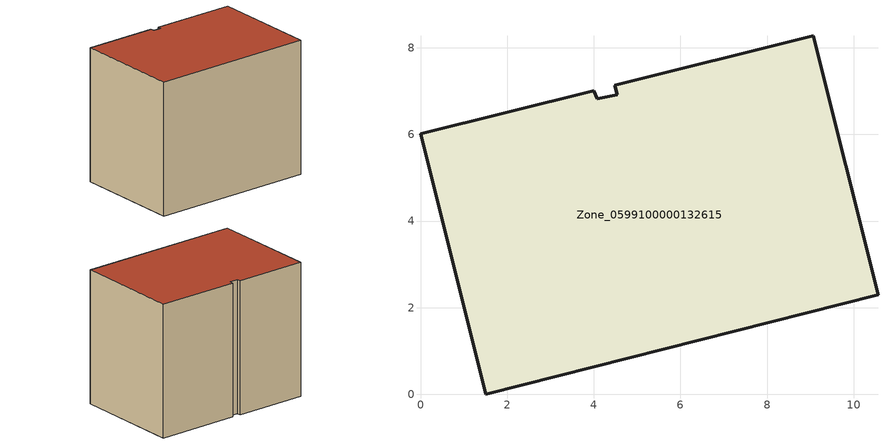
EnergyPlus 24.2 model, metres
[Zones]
Zone_0599100000132615
 floor ground (C_G): 0,6.01 4,7.01 4.08,6.82 4.54,6.92 4.48,7.13 9.06,8.28 10.56,2.3 1.51,0 z0
 wall outside (C_F): 10.56,2.3 9.06,8.28 4.48,7.13 4.54,6.92 4.08,6.82 4,7.01 0,6.01 1.51,0 10.56,2.3 z0:7.66
 roof outside (C_R): 4,7.01 0,6.01 1.51,0 10.56,2.3 9.06,8.28 4.48,7.13 4.54,6.92 4.08,6.82 z7.66
[BUILDING]
Pand.0599100000132615: North Axis=0; Terrain=City; Loads Convergence Tolerance Value=0.04; Temperature Convergence Tolerance Value=0.4; Solar Distribution=FullExterior; Maximum Number of Warmup Days=25; Minimum Number of Warmup Days=1
[Site:Location]
Rotterdam.The.Hague.AP_ZH_NLD Design_Conditions: Latitude=51.96; Longitude=4.45; Time Zone=1; Elevation=-4.5
[SITE:GROUNDTEMPERATURE:BUILDINGSURFACE]
18, 18, 18, 18, 18, 18, 18, 18, 18, 18, 18, 18
[MATERIAL] Thermal Absorptance=0.9; Solar Absorptance=0.7; Visible Absorptance=0.7
Name | Roughness | Thickness | Conductivity | Density | Specific Heat
G.TC.1965-1974 | MediumSmooth | 0.15 | 0.882353 | 540 | 1210
F.TC.1965-1974 | Rough | 0.3 | 0.697674 | 1920 | 840
R.TC.1965-1974 | MediumRough | 0.2 | 0.232558 | 1500 | 1000
[CONSTRUCTION]
C_G: G.TC.1965-1974
C_F: F.TC.1965-1974
C_R: R.TC.1965-1974
[ZONE]
Zone_0599100000132615: Type=1; Multiplier=1; Ceiling Height=Autocalculate; Volume=Autocalculate; Floor Area=autocalculate; Part of Total Floor Area=Yes
[ZONEINFILTRATION:DESIGNFLOWRATE]
Infil_Zone_0599100000132615: Zone or ZoneList or Space or SpaceList=Zone_0599100000132615; Schedule=AlwaysOn; Design Flow Rate Calculation Method=Flow/Area; Flow Rate per Floor Area=0.003; Constant Term Coefficient=1; Temperature Term Coefficient=0; Velocity Term Coefficient=0; Velocity Squared Term Coefficient=0
[HVACTEMPLATE:ZONE:IDEALLOADSAIRSYSTEM]
Zone_0599100000132615: Maximum Heating Supply Air Temperature=50; Minimum Cooling Supply Air Temperature=13; Maximum Heating Supply Air Humidity Ratio=0.0156; Minimum Cooling Supply Air Humidity Ratio=0.0077; Heating Limit=NoLimit; Cooling Limit=NoLimit; Dehumidification Control Type=ConstantSensibleHeatRatio; Cooling Sensible Heat Ratio=0.7; Dehumidification Setpoint=60; Humidification Control Type=None; Humidification Setpoint=30; Outdoor Air Method=None; Outdoor Air Flow Rate per Person=0.00944; Outdoor Air Flow Rate per Zone Floor Area=0; Outdoor Air Flow Rate per Zone=0; Demand Controlled Ventilation Type=None; Outdoor Air Economizer Type=NoEconomizer; Heat Recovery Type=None; Sensible Heat Recovery Effectiveness=0.7; Latent Heat Recovery Effectiveness=0.65
[ZONECONTROL:THERMOSTAT]
ThermostatControl_Zone_0599100000132615: Zone or ZoneList=Zone_0599100000132615; Control Type Schedule=DualSetpointControlType; Control 1=Thermostat_Zone_0599100000132615; Temperature Difference Between Cutout And Setpoint=0
[THERMOSTATSETPOINT:DUALSETPOINT]
Thermostat_Zone_0599100000132615: Heating Setpoint Temperature Schedule=HeatingSetpoint_Zone_0599100000132615; Cooling Setpoint Temperature Schedule=CoolingSetpoint_Zone_0599100000132615
[SCHEDULE:COMPACT]
HeatingSetpoint_Zone_0599100000132615: Through: 12/31, For: AllDays, Until: 24:00, 21
CoolingSetpoint_Zone_0599100000132615: Through: 12/31, For: AllDays, Until: 24:00, 24
DualSetpointControlType: Through: 12/31, For: AllDays, Until: 24:00, 4
AlwaysOn: Through: 12/31, For: AllDays, Until: 24:00, 1
